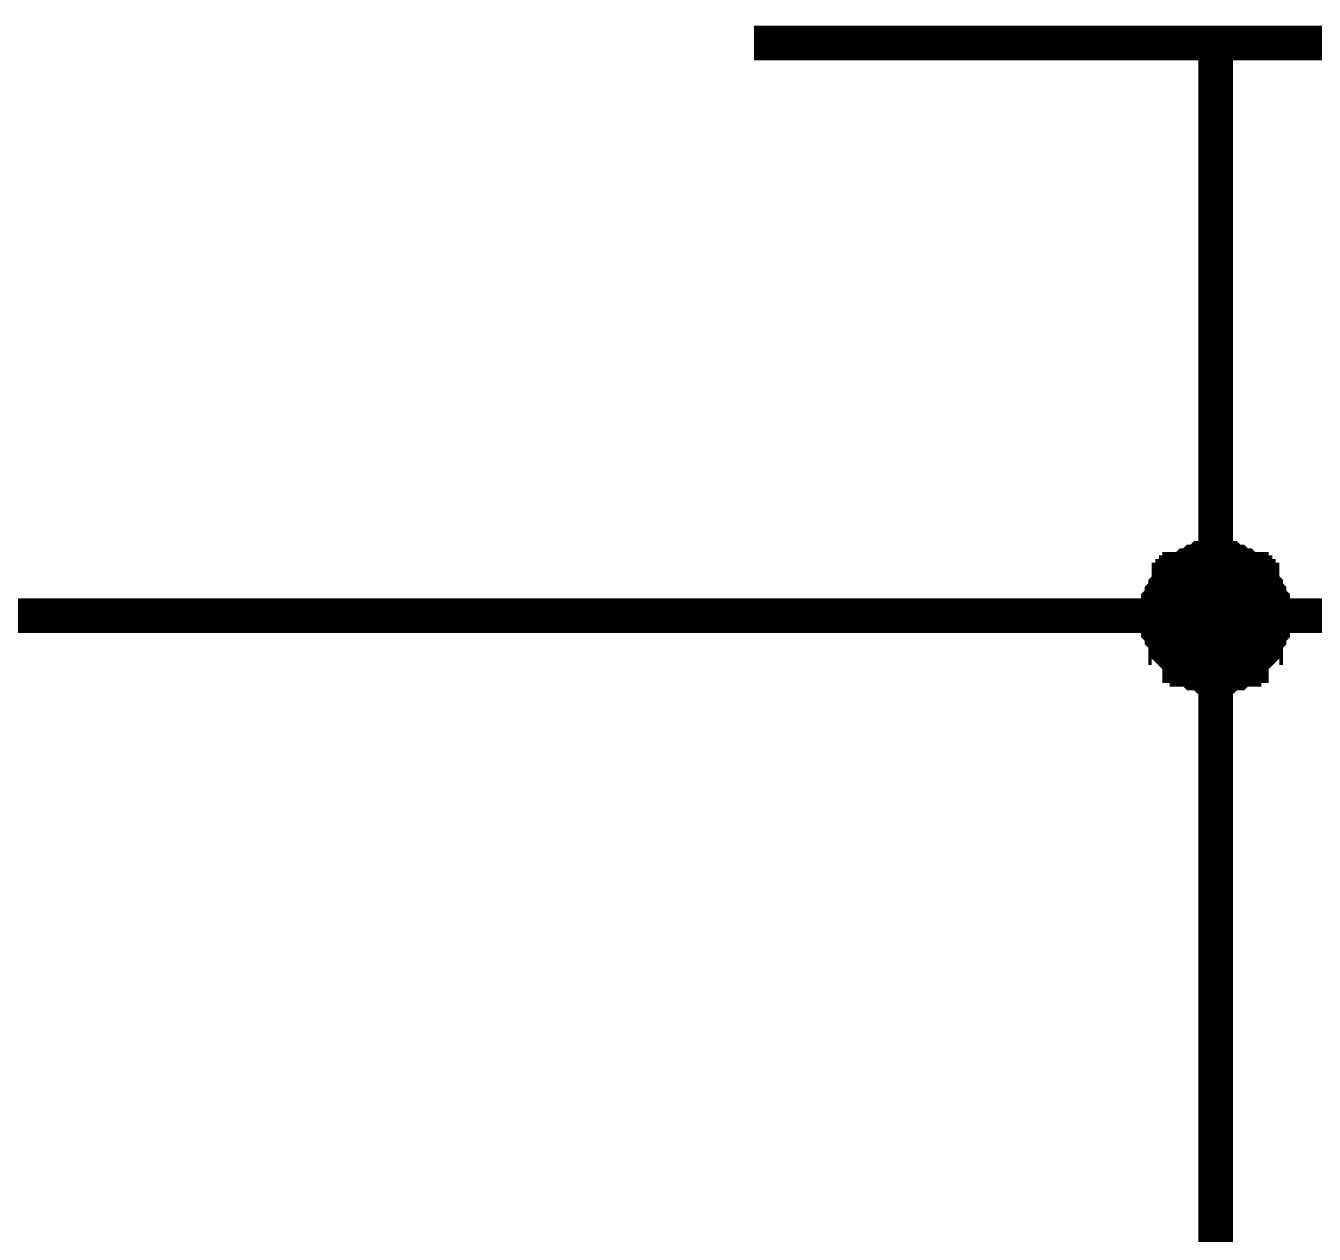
# Paper-space layout 'Layout1' of a CAD drawing. Extents: x -1 to 840, y -1 to 593.
# Drawn here: x 532.92 to 544.1, y 405.63 to 416.12 of the extents above; entities that cross this region are included whole.
import ezdxf

# ---------------------------------------------------------------- set-up
doc = ezdxf.new("R2010")
doc.units = 0
doc.header["$MEASUREMENT"] = 0
doc.layers.add('Sheet', color=255, linetype='CONTINUOUS')

psp = doc.layouts.get("Layout1")

# ---------------------------------------------------------------- linework, layer by layer
at = {"layer": 'Sheet', "color": 7}
for points, const_width in [([(539.237, 415.974), (547.25, 415.974)], 0.3), ([(543.244, 415.974), (543.244, 413.489)], 0.3), ([(510.759, 413.489), (515.759, 413.489), (515.759, 411.003), (543.244, 411.003), (555.728, 411.003), (555.728, 385.994), (583.213, 385.994)], 0.3), ([(543.244, 413.489), (543.244, 411.003)], 0.3), ([(542.747, 411.003), (542.747, 411.034), (542.747, 411.065), (542.747, 411.065), (542.747, 411.096), (542.747, 411.128), (542.778, 411.159), (542.778, 411.19), (542.778, 411.19), (542.809, 411.221), (542.809, 411.252), (542.809, 411.252), (542.84, 411.283), (542.84, 411.314), (542.871, 411.314), (542.871, 411.345), (542.902, 411.345), (542.902, 411.376), (542.933, 411.376), (542.933, 411.407), (542.964, 411.407), (542.995, 411.438), (542.995, 411.438), (543.026, 411.438), (543.057, 411.469), (543.057, 411.469), (543.088, 411.469), (543.119, 411.5), (543.15, 411.5), (543.181, 411.5), (543.181, 411.5), (543.212, 411.5), (543.244, 411.5)], 0.3), ([(542.747, 411.003), (542.747, 411.034), (542.747, 411.065), (542.747, 411.065), (542.747, 411.096), (542.747, 411.128), (542.778, 411.159), (542.778, 411.19), (542.778, 411.19), (542.809, 411.221), (542.809, 411.252), (542.809, 411.252), (542.84, 411.283), (542.84, 411.314), (542.871, 411.314), (542.871, 411.345), (542.902, 411.345), (542.902, 411.376), (542.933, 411.376), (542.933, 411.407), (542.964, 411.407), (542.995, 411.438), (542.995, 411.438), (543.026, 411.438), (543.057, 411.469), (543.057, 411.469), (543.088, 411.469), (543.119, 411.5), (543.15, 411.5), (543.181, 411.5), (543.181, 411.5), (543.212, 411.5), (543.244, 411.5)], 0.3), ([(542.747, 411.003), (542.747, 411.034), (542.747, 411.065), (542.747, 411.065), (542.747, 411.096), (542.747, 411.128), (542.778, 411.159), (542.778, 411.19), (542.778, 411.19), (542.809, 411.221), (542.809, 411.252), (542.809, 411.252), (542.84, 411.283), (542.84, 411.314), (542.871, 411.314), (542.871, 411.345), (542.902, 411.345), (542.902, 411.376), (542.933, 411.376), (542.933, 411.407), (542.964, 411.407), (542.995, 411.438), (542.995, 411.438), (543.026, 411.438), (543.057, 411.469), (543.057, 411.469), (543.088, 411.469), (543.119, 411.5), (543.15, 411.5), (543.181, 411.5), (543.181, 411.5), (543.212, 411.5), (543.244, 411.5)], 0.3), ([(542.747, 411.003), (542.747, 411.034), (542.747, 411.065), (542.747, 411.065), (542.747, 411.096), (542.747, 411.128), (542.778, 411.159), (542.778, 411.19), (542.778, 411.19), (542.809, 411.221), (542.809, 411.252), (542.809, 411.252), (542.84, 411.283), (542.84, 411.314), (542.871, 411.314), (542.871, 411.345), (542.902, 411.345), (542.902, 411.376), (542.933, 411.376), (542.933, 411.407), (542.964, 411.407), (542.995, 411.438), (542.995, 411.438), (543.026, 411.438), (543.057, 411.469), (543.057, 411.469), (543.088, 411.469), (543.119, 411.5), (543.15, 411.5), (543.181, 411.5), (543.181, 411.5), (543.212, 411.5), (543.244, 411.5)], 0.3), ([(542.747, 411.003), (542.747, 411.034), (542.747, 411.065), (542.747, 411.065), (542.747, 411.096), (542.747, 411.128), (542.778, 411.159), (542.778, 411.19), (542.778, 411.19), (542.809, 411.221), (542.809, 411.252), (542.809, 411.252), (542.84, 411.283), (542.84, 411.314), (542.871, 411.314), (542.871, 411.345), (542.902, 411.345), (542.902, 411.376), (542.933, 411.376), (542.933, 411.407), (542.964, 411.407), (542.995, 411.438), (542.995, 411.438), (543.026, 411.438), (543.057, 411.469), (543.057, 411.469), (543.088, 411.469), (543.119, 411.5), (543.15, 411.5), (543.181, 411.5), (543.181, 411.5), (543.212, 411.5), (543.244, 411.5)], 0.3), ([(542.747, 411.003), (542.747, 411.034), (542.747, 411.065), (542.747, 411.065), (542.747, 411.096), (542.747, 411.128), (542.778, 411.159), (542.778, 411.19), (542.778, 411.19), (542.809, 411.221), (542.809, 411.252), (542.809, 411.252), (542.84, 411.283), (542.84, 411.314), (542.871, 411.314), (542.871, 411.345), (542.902, 411.345), (542.902, 411.376), (542.933, 411.376), (542.933, 411.407), (542.964, 411.407), (542.995, 411.438), (542.995, 411.438), (543.026, 411.438), (543.057, 411.469), (543.057, 411.469), (543.088, 411.469), (543.119, 411.5), (543.15, 411.5), (543.181, 411.5), (543.181, 411.5), (543.212, 411.5), (543.244, 411.5)], 0.3), ([(543.244, 411.5), (543.244, 411.5)], 0.3), ([(543.244, 411.5), (543.275, 411.5), (543.306, 411.5), (543.306, 411.5), (543.337, 411.5), (543.368, 411.5), (543.399, 411.469), (543.43, 411.469), (543.43, 411.469), (543.461, 411.438), (543.492, 411.438), (543.492, 411.438), (543.523, 411.407), (543.554, 411.407), (543.554, 411.376), (543.585, 411.376), (543.585, 411.345), (543.616, 411.345), (543.616, 411.314), (543.647, 411.314), (543.647, 411.283), (543.678, 411.252), (543.678, 411.252), (543.678, 411.221), (543.709, 411.19), (543.709, 411.19), (543.709, 411.159), (543.74, 411.128), (543.74, 411.096), (543.74, 411.065), (543.74, 411.065), (543.74, 411.034), (543.74, 411.003)], 0.3), ([(543.244, 411.5), (543.244, 411.5)], 0.3), ([(543.244, 411.5), (543.275, 411.5), (543.306, 411.5), (543.306, 411.5), (543.337, 411.5), (543.368, 411.5), (543.399, 411.469), (543.43, 411.469), (543.43, 411.469), (543.461, 411.438), (543.492, 411.438), (543.492, 411.438), (543.523, 411.407), (543.554, 411.407), (543.554, 411.376), (543.585, 411.376), (543.585, 411.345), (543.616, 411.345), (543.616, 411.314), (543.647, 411.314), (543.647, 411.283), (543.678, 411.252), (543.678, 411.252), (543.678, 411.221), (543.709, 411.19), (543.709, 411.19), (543.709, 411.159), (543.74, 411.128), (543.74, 411.096), (543.74, 411.065), (543.74, 411.065), (543.74, 411.034), (543.74, 411.003)], 0.3), ([(543.244, 411.5), (543.244, 411.5)], 0.3), ([(543.244, 411.5), (543.275, 411.5), (543.306, 411.5), (543.306, 411.5), (543.337, 411.5), (543.368, 411.5), (543.399, 411.469), (543.43, 411.469), (543.43, 411.469), (543.461, 411.438), (543.492, 411.438), (543.492, 411.438), (543.523, 411.407), (543.554, 411.407), (543.554, 411.376), (543.585, 411.376), (543.585, 411.345), (543.616, 411.345), (543.616, 411.314), (543.647, 411.314), (543.647, 411.283), (543.678, 411.252), (543.678, 411.252), (543.678, 411.221), (543.709, 411.19), (543.709, 411.19), (543.709, 411.159), (543.74, 411.128), (543.74, 411.096), (543.74, 411.065), (543.74, 411.065), (543.74, 411.034), (543.74, 411.003)], 0.3), ([(543.244, 411.5), (543.244, 411.5)], 0.3), ([(543.244, 411.5), (543.275, 411.5), (543.306, 411.5), (543.306, 411.5), (543.337, 411.5), (543.368, 411.5), (543.399, 411.469), (543.43, 411.469), (543.43, 411.469), (543.461, 411.438), (543.492, 411.438), (543.492, 411.438), (543.523, 411.407), (543.554, 411.407), (543.554, 411.376), (543.585, 411.376), (543.585, 411.345), (543.616, 411.345), (543.616, 411.314), (543.647, 411.314), (543.647, 411.283), (543.678, 411.252), (543.678, 411.252), (543.678, 411.221), (543.709, 411.19), (543.709, 411.19), (543.709, 411.159), (543.74, 411.128), (543.74, 411.096), (543.74, 411.065), (543.74, 411.065), (543.74, 411.034), (543.74, 411.003)], 0.3), ([(543.244, 411.5), (543.244, 411.5)], 0.3), ([(543.244, 411.5), (543.275, 411.5), (543.306, 411.5), (543.306, 411.5), (543.337, 411.5), (543.368, 411.5), (543.399, 411.469), (543.43, 411.469), (543.43, 411.469), (543.461, 411.438), (543.492, 411.438), (543.492, 411.438), (543.523, 411.407), (543.554, 411.407), (543.554, 411.376), (543.585, 411.376), (543.585, 411.345), (543.616, 411.345), (543.616, 411.314), (543.647, 411.314), (543.647, 411.283), (543.678, 411.252), (543.678, 411.252), (543.678, 411.221), (543.709, 411.19), (543.709, 411.19), (543.709, 411.159), (543.74, 411.128), (543.74, 411.096), (543.74, 411.065), (543.74, 411.065), (543.74, 411.034), (543.74, 411.003)], 0.3), ([(543.244, 411.5), (543.244, 411.5)], 0.3), ([(543.244, 411.5), (543.275, 411.5), (543.306, 411.5), (543.306, 411.5), (543.337, 411.5), (543.368, 411.5), (543.399, 411.469), (543.43, 411.469), (543.43, 411.469), (543.461, 411.438), (543.492, 411.438), (543.492, 411.438), (543.523, 411.407), (543.554, 411.407), (543.554, 411.376), (543.585, 411.376), (543.585, 411.345), (543.616, 411.345), (543.616, 411.314), (543.647, 411.314), (543.647, 411.283), (543.678, 411.252), (543.678, 411.252), (543.678, 411.221), (543.709, 411.19), (543.709, 411.19), (543.709, 411.159), (543.74, 411.128), (543.74, 411.096), (543.74, 411.065), (543.74, 411.065), (543.74, 411.034), (543.74, 411.003)], 0.3), ([(542.747, 411.003), (542.747, 411.034), (542.747, 411.065), (542.747, 411.065), (542.747, 411.096), (542.747, 411.128), (542.778, 411.159), (542.778, 411.19), (542.778, 411.19), (542.809, 411.221), (542.809, 411.252), (542.809, 411.252), (542.84, 411.283), (542.84, 411.314), (542.871, 411.314), (542.871, 411.345), (542.902, 411.345), (542.902, 411.376), (542.933, 411.376), (542.933, 411.407), (542.964, 411.407), (542.995, 411.438), (542.995, 411.438), (543.026, 411.438), (543.057, 411.469), (543.057, 411.469), (543.088, 411.469), (543.119, 411.5), (543.15, 411.5), (543.181, 411.5), (543.181, 411.5), (543.212, 411.5), (543.244, 411.5)], 0.0991), ([(542.747, 411.003), (542.747, 411.034), (542.747, 411.065), (542.747, 411.065), (542.747, 411.096), (542.747, 411.128), (542.778, 411.159), (542.778, 411.19), (542.778, 411.19), (542.809, 411.221), (542.809, 411.252), (542.809, 411.252), (542.84, 411.283), (542.84, 411.314), (542.871, 411.314), (542.871, 411.345), (542.902, 411.345), (542.902, 411.376), (542.933, 411.376), (542.933, 411.407), (542.964, 411.407), (542.995, 411.438), (542.995, 411.438), (543.026, 411.438), (543.057, 411.469), (543.057, 411.469), (543.088, 411.469), (543.119, 411.5), (543.15, 411.5), (543.181, 411.5), (543.181, 411.5), (543.212, 411.5), (543.244, 411.5)], 0.0991), ([(542.747, 411.003), (542.747, 411.034), (542.747, 411.065), (542.747, 411.065), (542.747, 411.096), (542.747, 411.128), (542.778, 411.159), (542.778, 411.19), (542.778, 411.19), (542.809, 411.221), (542.809, 411.252), (542.809, 411.252), (542.84, 411.283), (542.84, 411.314), (542.871, 411.314), (542.871, 411.345), (542.902, 411.345), (542.902, 411.376), (542.933, 411.376), (542.933, 411.407), (542.964, 411.407), (542.995, 411.438), (542.995, 411.438), (543.026, 411.438), (543.057, 411.469), (543.057, 411.469), (543.088, 411.469), (543.119, 411.5), (543.15, 411.5), (543.181, 411.5), (543.181, 411.5), (543.212, 411.5), (543.244, 411.5)], 0.0991), ([(542.747, 411.003), (542.747, 411.034), (542.747, 411.065), (542.747, 411.065), (542.747, 411.096), (542.747, 411.128), (542.778, 411.159), (542.778, 411.19), (542.778, 411.19), (542.809, 411.221), (542.809, 411.252), (542.809, 411.252), (542.84, 411.283), (542.84, 411.314), (542.871, 411.314), (542.871, 411.345), (542.902, 411.345), (542.902, 411.376), (542.933, 411.376), (542.933, 411.407), (542.964, 411.407), (542.995, 411.438), (542.995, 411.438), (543.026, 411.438), (543.057, 411.469), (543.057, 411.469), (543.088, 411.469), (543.119, 411.5), (543.15, 411.5), (543.181, 411.5), (543.181, 411.5), (543.212, 411.5), (543.244, 411.5)], 0.0991), ([(542.747, 411.003), (542.747, 411.034), (542.747, 411.065), (542.747, 411.065), (542.747, 411.096), (542.747, 411.128), (542.778, 411.159), (542.778, 411.19), (542.778, 411.19), (542.809, 411.221), (542.809, 411.252), (542.809, 411.252), (542.84, 411.283), (542.84, 411.314), (542.871, 411.314), (542.871, 411.345), (542.902, 411.345), (542.902, 411.376), (542.933, 411.376), (542.933, 411.407), (542.964, 411.407), (542.995, 411.438), (542.995, 411.438), (543.026, 411.438), (543.057, 411.469), (543.057, 411.469), (543.088, 411.469), (543.119, 411.5), (543.15, 411.5), (543.181, 411.5), (543.181, 411.5), (543.212, 411.5), (543.244, 411.5)], 0.0991), ([(542.747, 411.003), (542.747, 411.034), (542.747, 411.065), (542.747, 411.065), (542.747, 411.096), (542.747, 411.128), (542.778, 411.159), (542.778, 411.19), (542.778, 411.19), (542.809, 411.221), (542.809, 411.252), (542.809, 411.252), (542.84, 411.283), (542.84, 411.314), (542.871, 411.314), (542.871, 411.345), (542.902, 411.345), (542.902, 411.376), (542.933, 411.376), (542.933, 411.407), (542.964, 411.407), (542.995, 411.438), (542.995, 411.438), (543.026, 411.438), (543.057, 411.469), (543.057, 411.469), (543.088, 411.469), (543.119, 411.5), (543.15, 411.5), (543.181, 411.5), (543.181, 411.5), (543.212, 411.5), (543.244, 411.5)], 0.0991), ([(543.244, 411.5), (543.244, 411.5)], 0.0991), ([(543.244, 411.5), (543.275, 411.5), (543.306, 411.5), (543.306, 411.5), (543.337, 411.5), (543.368, 411.5), (543.399, 411.469), (543.43, 411.469), (543.43, 411.469), (543.461, 411.438), (543.492, 411.438), (543.492, 411.438), (543.523, 411.407), (543.554, 411.407), (543.554, 411.376), (543.585, 411.376), (543.585, 411.345), (543.616, 411.345), (543.616, 411.314), (543.647, 411.314), (543.647, 411.283), (543.678, 411.252), (543.678, 411.252), (543.678, 411.221), (543.709, 411.19), (543.709, 411.19), (543.709, 411.159), (543.74, 411.128), (543.74, 411.096), (543.74, 411.065), (543.74, 411.065), (543.74, 411.034), (543.74, 411.003)], 0.0991), ([(543.244, 411.5), (543.244, 411.5)], 0.0991), ([(543.244, 411.5), (543.275, 411.5), (543.306, 411.5), (543.306, 411.5), (543.337, 411.5), (543.368, 411.5), (543.399, 411.469), (543.43, 411.469), (543.43, 411.469), (543.461, 411.438), (543.492, 411.438), (543.492, 411.438), (543.523, 411.407), (543.554, 411.407), (543.554, 411.376), (543.585, 411.376), (543.585, 411.345), (543.616, 411.345), (543.616, 411.314), (543.647, 411.314), (543.647, 411.283), (543.678, 411.252), (543.678, 411.252), (543.678, 411.221), (543.709, 411.19), (543.709, 411.19), (543.709, 411.159), (543.74, 411.128), (543.74, 411.096), (543.74, 411.065), (543.74, 411.065), (543.74, 411.034), (543.74, 411.003)], 0.0991), ([(543.244, 411.5), (543.244, 411.5)], 0.0991), ([(543.244, 411.5), (543.275, 411.5), (543.306, 411.5), (543.306, 411.5), (543.337, 411.5), (543.368, 411.5), (543.399, 411.469), (543.43, 411.469), (543.43, 411.469), (543.461, 411.438), (543.492, 411.438), (543.492, 411.438), (543.523, 411.407), (543.554, 411.407), (543.554, 411.376), (543.585, 411.376), (543.585, 411.345), (543.616, 411.345), (543.616, 411.314), (543.647, 411.314), (543.647, 411.283), (543.678, 411.252), (543.678, 411.252), (543.678, 411.221), (543.709, 411.19), (543.709, 411.19), (543.709, 411.159), (543.74, 411.128), (543.74, 411.096), (543.74, 411.065), (543.74, 411.065), (543.74, 411.034), (543.74, 411.003)], 0.0991), ([(543.244, 411.5), (543.244, 411.5)], 0.0991), ([(543.244, 411.5), (543.275, 411.5), (543.306, 411.5), (543.306, 411.5), (543.337, 411.5), (543.368, 411.5), (543.399, 411.469), (543.43, 411.469), (543.43, 411.469), (543.461, 411.438), (543.492, 411.438), (543.492, 411.438), (543.523, 411.407), (543.554, 411.407), (543.554, 411.376), (543.585, 411.376), (543.585, 411.345), (543.616, 411.345), (543.616, 411.314), (543.647, 411.314), (543.647, 411.283), (543.678, 411.252), (543.678, 411.252), (543.678, 411.221), (543.709, 411.19), (543.709, 411.19), (543.709, 411.159), (543.74, 411.128), (543.74, 411.096), (543.74, 411.065), (543.74, 411.065), (543.74, 411.034), (543.74, 411.003)], 0.0991), ([(543.244, 411.5), (543.244, 411.5)], 0.0991), ([(543.244, 411.5), (543.275, 411.5), (543.306, 411.5), (543.306, 411.5), (543.337, 411.5), (543.368, 411.5), (543.399, 411.469), (543.43, 411.469), (543.43, 411.469), (543.461, 411.438), (543.492, 411.438), (543.492, 411.438), (543.523, 411.407), (543.554, 411.407), (543.554, 411.376), (543.585, 411.376), (543.585, 411.345), (543.616, 411.345), (543.616, 411.314), (543.647, 411.314), (543.647, 411.283), (543.678, 411.252), (543.678, 411.252), (543.678, 411.221), (543.709, 411.19), (543.709, 411.19), (543.709, 411.159), (543.74, 411.128), (543.74, 411.096), (543.74, 411.065), (543.74, 411.065), (543.74, 411.034), (543.74, 411.003)], 0.0991), ([(543.244, 411.5), (543.244, 411.5)], 0.0991), ([(543.244, 411.5), (543.275, 411.5), (543.306, 411.5), (543.306, 411.5), (543.337, 411.5), (543.368, 411.5), (543.399, 411.469), (543.43, 411.469), (543.43, 411.469), (543.461, 411.438), (543.492, 411.438), (543.492, 411.438), (543.523, 411.407), (543.554, 411.407), (543.554, 411.376), (543.585, 411.376), (543.585, 411.345), (543.616, 411.345), (543.616, 411.314), (543.647, 411.314), (543.647, 411.283), (543.678, 411.252), (543.678, 411.252), (543.678, 411.221), (543.709, 411.19), (543.709, 411.19), (543.709, 411.159), (543.74, 411.128), (543.74, 411.096), (543.74, 411.065), (543.74, 411.065), (543.74, 411.034), (543.74, 411.003)], 0.0991), ([(543.244, 410.475), (543.212, 410.475), (543.181, 410.475), (543.181, 410.475), (543.15, 410.475), (543.119, 410.506), (543.088, 410.506), (543.057, 410.506), (543.057, 410.506), (543.026, 410.537), (542.995, 410.537), (542.995, 410.568), (542.964, 410.568), (542.933, 410.568), (542.933, 410.599), (542.902, 410.63), (542.902, 410.63), (542.871, 410.662), (542.871, 410.662), (542.84, 410.693), (542.84, 410.724), (542.809, 410.724), (542.809, 410.755), (542.809, 410.786), (542.778, 410.817), (542.778, 410.817), (542.778, 410.848), (542.747, 410.879), (542.747, 410.91), (542.747, 410.941), (542.747, 410.941), (542.747, 410.972), (542.747, 411.003)], 0.3), ([(542.747, 411.003), (542.747, 411.003)], 0.3), ([(543.244, 410.475), (543.212, 410.475), (543.181, 410.475), (543.181, 410.475), (543.15, 410.475), (543.119, 410.506), (543.088, 410.506), (543.057, 410.506), (543.057, 410.506), (543.026, 410.537), (542.995, 410.537), (542.995, 410.568), (542.964, 410.568), (542.933, 410.568), (542.933, 410.599), (542.902, 410.63), (542.902, 410.63), (542.871, 410.662), (542.871, 410.662), (542.84, 410.693), (542.84, 410.724), (542.809, 410.724), (542.809, 410.755), (542.809, 410.786), (542.778, 410.817), (542.778, 410.817), (542.778, 410.848), (542.747, 410.879), (542.747, 410.91), (542.747, 410.941), (542.747, 410.941), (542.747, 410.972), (542.747, 411.003)], 0.3), ([(542.747, 411.003), (542.747, 411.003)], 0.3), ([(543.244, 410.475), (543.212, 410.475), (543.181, 410.475), (543.181, 410.475), (543.15, 410.475), (543.119, 410.506), (543.088, 410.506), (543.057, 410.506), (543.057, 410.506), (543.026, 410.537), (542.995, 410.537), (542.995, 410.568), (542.964, 410.568), (542.933, 410.568), (542.933, 410.599), (542.902, 410.63), (542.902, 410.63), (542.871, 410.662), (542.871, 410.662), (542.84, 410.693), (542.84, 410.724), (542.809, 410.724), (542.809, 410.755), (542.809, 410.786), (542.778, 410.817), (542.778, 410.817), (542.778, 410.848), (542.747, 410.879), (542.747, 410.91), (542.747, 410.941), (542.747, 410.941), (542.747, 410.972), (542.747, 411.003)], 0.3), ([(542.747, 411.003), (542.747, 411.003)], 0.3), ([(543.244, 410.475), (543.212, 410.475), (543.181, 410.475), (543.181, 410.475), (543.15, 410.475), (543.119, 410.506), (543.088, 410.506), (543.057, 410.506), (543.057, 410.506), (543.026, 410.537), (542.995, 410.537), (542.995, 410.568), (542.964, 410.568), (542.933, 410.568), (542.933, 410.599), (542.902, 410.63), (542.902, 410.63), (542.871, 410.662), (542.871, 410.662), (542.84, 410.693), (542.84, 410.724), (542.809, 410.724), (542.809, 410.755), (542.809, 410.786), (542.778, 410.817), (542.778, 410.817), (542.778, 410.848), (542.747, 410.879), (542.747, 410.91), (542.747, 410.941), (542.747, 410.941), (542.747, 410.972), (542.747, 411.003)], 0.3), ([(542.747, 411.003), (542.747, 411.003)], 0.3), ([(543.244, 410.475), (543.212, 410.475), (543.181, 410.475), (543.181, 410.475), (543.15, 410.475), (543.119, 410.506), (543.088, 410.506), (543.057, 410.506), (543.057, 410.506), (543.026, 410.537), (542.995, 410.537), (542.995, 410.568), (542.964, 410.568), (542.933, 410.568), (542.933, 410.599), (542.902, 410.63), (542.902, 410.63), (542.871, 410.662), (542.871, 410.662), (542.84, 410.693), (542.84, 410.724), (542.809, 410.724), (542.809, 410.755), (542.809, 410.786), (542.778, 410.817), (542.778, 410.817), (542.778, 410.848), (542.747, 410.879), (542.747, 410.91), (542.747, 410.941), (542.747, 410.941), (542.747, 410.972), (542.747, 411.003)], 0.3), ([(542.747, 411.003), (542.747, 411.003)], 0.3), ([(543.244, 410.475), (543.212, 410.475), (543.181, 410.475), (543.181, 410.475), (543.15, 410.475), (543.119, 410.506), (543.088, 410.506), (543.057, 410.506), (543.057, 410.506), (543.026, 410.537), (542.995, 410.537), (542.995, 410.568), (542.964, 410.568), (542.933, 410.568), (542.933, 410.599), (542.902, 410.63), (542.902, 410.63), (542.871, 410.662), (542.871, 410.662), (542.84, 410.693), (542.84, 410.724), (542.809, 410.724), (542.809, 410.755), (542.809, 410.786), (542.778, 410.817), (542.778, 410.817), (542.778, 410.848), (542.747, 410.879), (542.747, 410.91), (542.747, 410.941), (542.747, 410.941), (542.747, 410.972), (542.747, 411.003)], 0.3), ([(542.747, 411.003), (542.747, 411.003)], 0.3), ([(543.244, 407.493), (543.244, 411.003)], 0.3), ([(543.74, 411.003), (543.74, 410.972), (543.74, 410.941), (543.74, 410.941), (543.74, 410.91), (543.74, 410.879), (543.709, 410.848), (543.709, 410.817), (543.709, 410.817), (543.678, 410.786), (543.678, 410.755), (543.678, 410.724), (543.647, 410.724), (543.647, 410.693), (543.616, 410.662), (543.616, 410.662), (543.585, 410.63), (543.585, 410.63), (543.554, 410.599), (543.554, 410.568), (543.523, 410.568), (543.492, 410.568), (543.492, 410.537), (543.461, 410.537), (543.43, 410.506), (543.43, 410.506), (543.399, 410.506), (543.368, 410.506), (543.337, 410.475), (543.306, 410.475), (543.306, 410.475), (543.275, 410.475), (543.244, 410.475)], 0.3), ([(543.74, 411.003), (543.74, 410.972), (543.74, 410.941), (543.74, 410.941), (543.74, 410.91), (543.74, 410.879), (543.709, 410.848), (543.709, 410.817), (543.709, 410.817), (543.678, 410.786), (543.678, 410.755), (543.678, 410.724), (543.647, 410.724), (543.647, 410.693), (543.616, 410.662), (543.616, 410.662), (543.585, 410.63), (543.585, 410.63), (543.554, 410.599), (543.554, 410.568), (543.523, 410.568), (543.492, 410.568), (543.492, 410.537), (543.461, 410.537), (543.43, 410.506), (543.43, 410.506), (543.399, 410.506), (543.368, 410.506), (543.337, 410.475), (543.306, 410.475), (543.306, 410.475), (543.275, 410.475), (543.244, 410.475)], 0.3), ([(543.74, 411.003), (543.74, 410.972), (543.74, 410.941), (543.74, 410.941), (543.74, 410.91), (543.74, 410.879), (543.709, 410.848), (543.709, 410.817), (543.709, 410.817), (543.678, 410.786), (543.678, 410.755), (543.678, 410.724), (543.647, 410.724), (543.647, 410.693), (543.616, 410.662), (543.616, 410.662), (543.585, 410.63), (543.585, 410.63), (543.554, 410.599), (543.554, 410.568), (543.523, 410.568), (543.492, 410.568), (543.492, 410.537), (543.461, 410.537), (543.43, 410.506), (543.43, 410.506), (543.399, 410.506), (543.368, 410.506), (543.337, 410.475), (543.306, 410.475), (543.306, 410.475), (543.275, 410.475), (543.244, 410.475)], 0.3), ([(543.74, 411.003), (543.74, 410.972), (543.74, 410.941), (543.74, 410.941), (543.74, 410.91), (543.74, 410.879), (543.709, 410.848), (543.709, 410.817), (543.709, 410.817), (543.678, 410.786), (543.678, 410.755), (543.678, 410.724), (543.647, 410.724), (543.647, 410.693), (543.616, 410.662), (543.616, 410.662), (543.585, 410.63), (543.585, 410.63), (543.554, 410.599), (543.554, 410.568), (543.523, 410.568), (543.492, 410.568), (543.492, 410.537), (543.461, 410.537), (543.43, 410.506), (543.43, 410.506), (543.399, 410.506), (543.368, 410.506), (543.337, 410.475), (543.306, 410.475), (543.306, 410.475), (543.275, 410.475), (543.244, 410.475)], 0.3), ([(543.74, 411.003), (543.74, 410.972), (543.74, 410.941), (543.74, 410.941), (543.74, 410.91), (543.74, 410.879), (543.709, 410.848), (543.709, 410.817), (543.709, 410.817), (543.678, 410.786), (543.678, 410.755), (543.678, 410.724), (543.647, 410.724), (543.647, 410.693), (543.616, 410.662), (543.616, 410.662), (543.585, 410.63), (543.585, 410.63), (543.554, 410.599), (543.554, 410.568), (543.523, 410.568), (543.492, 410.568), (543.492, 410.537), (543.461, 410.537), (543.43, 410.506), (543.43, 410.506), (543.399, 410.506), (543.368, 410.506), (543.337, 410.475), (543.306, 410.475), (543.306, 410.475), (543.275, 410.475), (543.244, 410.475)], 0.3), ([(543.74, 411.003), (543.74, 410.972), (543.74, 410.941), (543.74, 410.941), (543.74, 410.91), (543.74, 410.879), (543.709, 410.848), (543.709, 410.817), (543.709, 410.817), (543.678, 410.786), (543.678, 410.755), (543.678, 410.724), (543.647, 410.724), (543.647, 410.693), (543.616, 410.662), (543.616, 410.662), (543.585, 410.63), (543.585, 410.63), (543.554, 410.599), (543.554, 410.568), (543.523, 410.568), (543.492, 410.568), (543.492, 410.537), (543.461, 410.537), (543.43, 410.506), (543.43, 410.506), (543.399, 410.506), (543.368, 410.506), (543.337, 410.475), (543.306, 410.475), (543.306, 410.475), (543.275, 410.475), (543.244, 410.475)], 0.3), ([(543.74, 411.003), (543.74, 411.003), (543.74, 411.003), (543.74, 411.003), (543.74, 411.003), (543.74, 411.003), (543.74, 411.003), (543.74, 411.003), (543.74, 411.003), (543.74, 411.003), (543.74, 411.003), (543.74, 411.003), (543.74, 411.003), (543.74, 411.003), (543.74, 411.003), (543.74, 411.003), (543.74, 411.003), (543.74, 411.003), (543.74, 411.003), (543.74, 411.003), (543.74, 411.003), (543.74, 411.003), (543.74, 411.003), (543.74, 411.003), (543.74, 411.003), (543.74, 411.003), (543.74, 411.003), (543.74, 411.003), (543.74, 411.003), (543.74, 411.003), (543.74, 411.003), (543.74, 411.003), (543.74, 411.003)], 0.3), ([(543.74, 411.003), (543.74, 411.003)], 0.3), ([(543.74, 411.003), (543.74, 411.003), (543.74, 411.003), (543.74, 411.003), (543.74, 411.003), (543.74, 411.003), (543.74, 411.003), (543.74, 411.003), (543.74, 411.003), (543.74, 411.003), (543.74, 411.003), (543.74, 411.003), (543.74, 411.003), (543.74, 411.003), (543.74, 411.003), (543.74, 411.003), (543.74, 411.003), (543.74, 411.003), (543.74, 411.003), (543.74, 411.003), (543.74, 411.003), (543.74, 411.003), (543.74, 411.003), (543.74, 411.003), (543.74, 411.003), (543.74, 411.003), (543.74, 411.003), (543.74, 411.003), (543.74, 411.003), (543.74, 411.003), (543.74, 411.003), (543.74, 411.003), (543.74, 411.003)], 0.3), ([(543.74, 411.003), (543.74, 411.003)], 0.3), ([(543.74, 411.003), (543.74, 411.003), (543.74, 411.003), (543.74, 411.003), (543.74, 411.003), (543.74, 411.003), (543.74, 411.003), (543.74, 411.003), (543.74, 411.003), (543.74, 411.003), (543.74, 411.003), (543.74, 411.003), (543.74, 411.003), (543.74, 411.003), (543.74, 411.003), (543.74, 411.003), (543.74, 411.003), (543.74, 411.003), (543.74, 411.003), (543.74, 411.003), (543.74, 411.003), (543.74, 411.003), (543.74, 411.003), (543.74, 411.003), (543.74, 411.003), (543.74, 411.003), (543.74, 411.003), (543.74, 411.003), (543.74, 411.003), (543.74, 411.003), (543.74, 411.003), (543.74, 411.003), (543.74, 411.003)], 0.3), ([(543.74, 411.003), (543.74, 411.003)], 0.3), ([(543.74, 411.003), (543.74, 411.003), (543.74, 411.003), (543.74, 411.003), (543.74, 411.003), (543.74, 411.003), (543.74, 411.003), (543.74, 411.003), (543.74, 411.003), (543.74, 411.003), (543.74, 411.003), (543.74, 411.003), (543.74, 411.003), (543.74, 411.003), (543.74, 411.003), (543.74, 411.003), (543.74, 411.003), (543.74, 411.003), (543.74, 411.003), (543.74, 411.003), (543.74, 411.003), (543.74, 411.003), (543.74, 411.003), (543.74, 411.003), (543.74, 411.003), (543.74, 411.003), (543.74, 411.003), (543.74, 411.003), (543.74, 411.003), (543.74, 411.003), (543.74, 411.003), (543.74, 411.003), (543.74, 411.003)], 0.3), ([(543.74, 411.003), (543.74, 411.003)], 0.3), ([(543.74, 411.003), (543.74, 411.003), (543.74, 411.003), (543.74, 411.003), (543.74, 411.003), (543.74, 411.003), (543.74, 411.003), (543.74, 411.003), (543.74, 411.003), (543.74, 411.003), (543.74, 411.003), (543.74, 411.003), (543.74, 411.003), (543.74, 411.003), (543.74, 411.003), (543.74, 411.003), (543.74, 411.003), (543.74, 411.003), (543.74, 411.003), (543.74, 411.003), (543.74, 411.003), (543.74, 411.003), (543.74, 411.003), (543.74, 411.003), (543.74, 411.003), (543.74, 411.003), (543.74, 411.003), (543.74, 411.003), (543.74, 411.003), (543.74, 411.003), (543.74, 411.003), (543.74, 411.003), (543.74, 411.003)], 0.3), ([(543.74, 411.003), (543.74, 411.003)], 0.3), ([(543.74, 411.003), (543.74, 411.003), (543.74, 411.003), (543.74, 411.003), (543.74, 411.003), (543.74, 411.003), (543.74, 411.003), (543.74, 411.003), (543.74, 411.003), (543.74, 411.003), (543.74, 411.003), (543.74, 411.003), (543.74, 411.003), (543.74, 411.003), (543.74, 411.003), (543.74, 411.003), (543.74, 411.003), (543.74, 411.003), (543.74, 411.003), (543.74, 411.003), (543.74, 411.003), (543.74, 411.003), (543.74, 411.003), (543.74, 411.003), (543.74, 411.003), (543.74, 411.003), (543.74, 411.003), (543.74, 411.003), (543.74, 411.003), (543.74, 411.003), (543.74, 411.003), (543.74, 411.003), (543.74, 411.003)], 0.3), ([(543.74, 411.003), (543.74, 411.003)], 0.3), ([(543.244, 410.475), (543.212, 410.475), (543.181, 410.475), (543.181, 410.475), (543.15, 410.475), (543.119, 410.506), (543.088, 410.506), (543.057, 410.506), (543.057, 410.506), (543.026, 410.537), (542.995, 410.537), (542.995, 410.568), (542.964, 410.568), (542.933, 410.568), (542.933, 410.599), (542.902, 410.63), (542.902, 410.63), (542.871, 410.662), (542.871, 410.662), (542.84, 410.693), (542.84, 410.724), (542.809, 410.724), (542.809, 410.755), (542.809, 410.786), (542.778, 410.817), (542.778, 410.817), (542.778, 410.848), (542.747, 410.879), (542.747, 410.91), (542.747, 410.941), (542.747, 410.941), (542.747, 410.972), (542.747, 411.003)], 0.0991), ([(542.747, 411.003), (542.747, 411.003)], 0.0991), ([(543.244, 410.475), (543.212, 410.475), (543.181, 410.475), (543.181, 410.475), (543.15, 410.475), (543.119, 410.506), (543.088, 410.506), (543.057, 410.506), (543.057, 410.506), (543.026, 410.537), (542.995, 410.537), (542.995, 410.568), (542.964, 410.568), (542.933, 410.568), (542.933, 410.599), (542.902, 410.63), (542.902, 410.63), (542.871, 410.662), (542.871, 410.662), (542.84, 410.693), (542.84, 410.724), (542.809, 410.724), (542.809, 410.755), (542.809, 410.786), (542.778, 410.817), (542.778, 410.817), (542.778, 410.848), (542.747, 410.879), (542.747, 410.91), (542.747, 410.941), (542.747, 410.941), (542.747, 410.972), (542.747, 411.003)], 0.0991), ([(542.747, 411.003), (542.747, 411.003)], 0.0991), ([(543.244, 410.475), (543.212, 410.475), (543.181, 410.475), (543.181, 410.475), (543.15, 410.475), (543.119, 410.506), (543.088, 410.506), (543.057, 410.506), (543.057, 410.506), (543.026, 410.537), (542.995, 410.537), (542.995, 410.568), (542.964, 410.568), (542.933, 410.568), (542.933, 410.599), (542.902, 410.63), (542.902, 410.63), (542.871, 410.662), (542.871, 410.662), (542.84, 410.693), (542.84, 410.724), (542.809, 410.724), (542.809, 410.755), (542.809, 410.786), (542.778, 410.817), (542.778, 410.817), (542.778, 410.848), (542.747, 410.879), (542.747, 410.91), (542.747, 410.941), (542.747, 410.941), (542.747, 410.972), (542.747, 411.003)], 0.0991), ([(542.747, 411.003), (542.747, 411.003)], 0.0991), ([(543.244, 410.475), (543.212, 410.475), (543.181, 410.475), (543.181, 410.475), (543.15, 410.475), (543.119, 410.506), (543.088, 410.506), (543.057, 410.506), (543.057, 410.506), (543.026, 410.537), (542.995, 410.537), (542.995, 410.568), (542.964, 410.568), (542.933, 410.568), (542.933, 410.599), (542.902, 410.63), (542.902, 410.63), (542.871, 410.662), (542.871, 410.662), (542.84, 410.693), (542.84, 410.724), (542.809, 410.724), (542.809, 410.755), (542.809, 410.786), (542.778, 410.817), (542.778, 410.817), (542.778, 410.848), (542.747, 410.879), (542.747, 410.91), (542.747, 410.941), (542.747, 410.941), (542.747, 410.972), (542.747, 411.003)], 0.0991), ([(542.747, 411.003), (542.747, 411.003)], 0.0991), ([(543.244, 410.475), (543.212, 410.475), (543.181, 410.475), (543.181, 410.475), (543.15, 410.475), (543.119, 410.506), (543.088, 410.506), (543.057, 410.506), (543.057, 410.506), (543.026, 410.537), (542.995, 410.537), (542.995, 410.568), (542.964, 410.568), (542.933, 410.568), (542.933, 410.599), (542.902, 410.63), (542.902, 410.63), (542.871, 410.662), (542.871, 410.662), (542.84, 410.693), (542.84, 410.724), (542.809, 410.724), (542.809, 410.755), (542.809, 410.786), (542.778, 410.817), (542.778, 410.817), (542.778, 410.848), (542.747, 410.879), (542.747, 410.91), (542.747, 410.941), (542.747, 410.941), (542.747, 410.972), (542.747, 411.003)], 0.0991), ([(542.747, 411.003), (542.747, 411.003)], 0.0991), ([(543.244, 410.475), (543.212, 410.475), (543.181, 410.475), (543.181, 410.475), (543.15, 410.475), (543.119, 410.506), (543.088, 410.506), (543.057, 410.506), (543.057, 410.506), (543.026, 410.537), (542.995, 410.537), (542.995, 410.568), (542.964, 410.568), (542.933, 410.568), (542.933, 410.599), (542.902, 410.63), (542.902, 410.63), (542.871, 410.662), (542.871, 410.662), (542.84, 410.693), (542.84, 410.724), (542.809, 410.724), (542.809, 410.755), (542.809, 410.786), (542.778, 410.817), (542.778, 410.817), (542.778, 410.848), (542.747, 410.879), (542.747, 410.91), (542.747, 410.941), (542.747, 410.941), (542.747, 410.972), (542.747, 411.003)], 0.0991), ([(542.747, 411.003), (542.747, 411.003)], 0.0991), ([(543.74, 411.003), (543.74, 410.972), (543.74, 410.941), (543.74, 410.941), (543.74, 410.91), (543.74, 410.879), (543.709, 410.848), (543.709, 410.817), (543.709, 410.817), (543.678, 410.786), (543.678, 410.755), (543.678, 410.724), (543.647, 410.724), (543.647, 410.693), (543.616, 410.662), (543.616, 410.662), (543.585, 410.63), (543.585, 410.63), (543.554, 410.599), (543.554, 410.568), (543.523, 410.568), (543.492, 410.568), (543.492, 410.537), (543.461, 410.537), (543.43, 410.506), (543.43, 410.506), (543.399, 410.506), (543.368, 410.506), (543.337, 410.475), (543.306, 410.475), (543.306, 410.475), (543.275, 410.475), (543.244, 410.475)], 0.0991), ([(543.74, 411.003), (543.74, 410.972), (543.74, 410.941), (543.74, 410.941), (543.74, 410.91), (543.74, 410.879), (543.709, 410.848), (543.709, 410.817), (543.709, 410.817), (543.678, 410.786), (543.678, 410.755), (543.678, 410.724), (543.647, 410.724), (543.647, 410.693), (543.616, 410.662), (543.616, 410.662), (543.585, 410.63), (543.585, 410.63), (543.554, 410.599), (543.554, 410.568), (543.523, 410.568), (543.492, 410.568), (543.492, 410.537), (543.461, 410.537), (543.43, 410.506), (543.43, 410.506), (543.399, 410.506), (543.368, 410.506), (543.337, 410.475), (543.306, 410.475), (543.306, 410.475), (543.275, 410.475), (543.244, 410.475)], 0.0991), ([(543.74, 411.003), (543.74, 410.972), (543.74, 410.941), (543.74, 410.941), (543.74, 410.91), (543.74, 410.879), (543.709, 410.848), (543.709, 410.817), (543.709, 410.817), (543.678, 410.786), (543.678, 410.755), (543.678, 410.724), (543.647, 410.724), (543.647, 410.693), (543.616, 410.662), (543.616, 410.662), (543.585, 410.63), (543.585, 410.63), (543.554, 410.599), (543.554, 410.568), (543.523, 410.568), (543.492, 410.568), (543.492, 410.537), (543.461, 410.537), (543.43, 410.506), (543.43, 410.506), (543.399, 410.506), (543.368, 410.506), (543.337, 410.475), (543.306, 410.475), (543.306, 410.475), (543.275, 410.475), (543.244, 410.475)], 0.0991), ([(543.74, 411.003), (543.74, 410.972), (543.74, 410.941), (543.74, 410.941), (543.74, 410.91), (543.74, 410.879), (543.709, 410.848), (543.709, 410.817), (543.709, 410.817), (543.678, 410.786), (543.678, 410.755), (543.678, 410.724), (543.647, 410.724), (543.647, 410.693), (543.616, 410.662), (543.616, 410.662), (543.585, 410.63), (543.585, 410.63), (543.554, 410.599), (543.554, 410.568), (543.523, 410.568), (543.492, 410.568), (543.492, 410.537), (543.461, 410.537), (543.43, 410.506), (543.43, 410.506), (543.399, 410.506), (543.368, 410.506), (543.337, 410.475), (543.306, 410.475), (543.306, 410.475), (543.275, 410.475), (543.244, 410.475)], 0.0991), ([(543.74, 411.003), (543.74, 410.972), (543.74, 410.941), (543.74, 410.941), (543.74, 410.91), (543.74, 410.879), (543.709, 410.848), (543.709, 410.817), (543.709, 410.817), (543.678, 410.786), (543.678, 410.755), (543.678, 410.724), (543.647, 410.724), (543.647, 410.693), (543.616, 410.662), (543.616, 410.662), (543.585, 410.63), (543.585, 410.63), (543.554, 410.599), (543.554, 410.568), (543.523, 410.568), (543.492, 410.568), (543.492, 410.537), (543.461, 410.537), (543.43, 410.506), (543.43, 410.506), (543.399, 410.506), (543.368, 410.506), (543.337, 410.475), (543.306, 410.475), (543.306, 410.475), (543.275, 410.475), (543.244, 410.475)], 0.0991), ([(543.74, 411.003), (543.74, 410.972), (543.74, 410.941), (543.74, 410.941), (543.74, 410.91), (543.74, 410.879), (543.709, 410.848), (543.709, 410.817), (543.709, 410.817), (543.678, 410.786), (543.678, 410.755), (543.678, 410.724), (543.647, 410.724), (543.647, 410.693), (543.616, 410.662), (543.616, 410.662), (543.585, 410.63), (543.585, 410.63), (543.554, 410.599), (543.554, 410.568), (543.523, 410.568), (543.492, 410.568), (543.492, 410.537), (543.461, 410.537), (543.43, 410.506), (543.43, 410.506), (543.399, 410.506), (543.368, 410.506), (543.337, 410.475), (543.306, 410.475), (543.306, 410.475), (543.275, 410.475), (543.244, 410.475)], 0.0991), ([(543.74, 411.003), (543.74, 411.003), (543.74, 411.003), (543.74, 411.003), (543.74, 411.003), (543.74, 411.003), (543.74, 411.003), (543.74, 411.003), (543.74, 411.003), (543.74, 411.003), (543.74, 411.003), (543.74, 411.003), (543.74, 411.003), (543.74, 411.003), (543.74, 411.003), (543.74, 411.003), (543.74, 411.003), (543.74, 411.003), (543.74, 411.003), (543.74, 411.003), (543.74, 411.003), (543.74, 411.003), (543.74, 411.003), (543.74, 411.003), (543.74, 411.003), (543.74, 411.003), (543.74, 411.003), (543.74, 411.003), (543.74, 411.003), (543.74, 411.003), (543.74, 411.003), (543.74, 411.003), (543.74, 411.003)], 0.0991), ([(543.74, 411.003), (543.74, 411.003)], 0.0991), ([(543.74, 411.003), (543.74, 411.003), (543.74, 411.003), (543.74, 411.003), (543.74, 411.003), (543.74, 411.003), (543.74, 411.003), (543.74, 411.003), (543.74, 411.003), (543.74, 411.003), (543.74, 411.003), (543.74, 411.003), (543.74, 411.003), (543.74, 411.003), (543.74, 411.003), (543.74, 411.003), (543.74, 411.003), (543.74, 411.003), (543.74, 411.003), (543.74, 411.003), (543.74, 411.003), (543.74, 411.003), (543.74, 411.003), (543.74, 411.003), (543.74, 411.003), (543.74, 411.003), (543.74, 411.003), (543.74, 411.003), (543.74, 411.003), (543.74, 411.003), (543.74, 411.003), (543.74, 411.003), (543.74, 411.003)], 0.0991), ([(543.74, 411.003), (543.74, 411.003)], 0.0991), ([(543.74, 411.003), (543.74, 411.003), (543.74, 411.003), (543.74, 411.003), (543.74, 411.003), (543.74, 411.003), (543.74, 411.003), (543.74, 411.003), (543.74, 411.003), (543.74, 411.003), (543.74, 411.003), (543.74, 411.003), (543.74, 411.003), (543.74, 411.003), (543.74, 411.003), (543.74, 411.003), (543.74, 411.003), (543.74, 411.003), (543.74, 411.003), (543.74, 411.003), (543.74, 411.003), (543.74, 411.003), (543.74, 411.003), (543.74, 411.003), (543.74, 411.003), (543.74, 411.003), (543.74, 411.003), (543.74, 411.003), (543.74, 411.003), (543.74, 411.003), (543.74, 411.003), (543.74, 411.003), (543.74, 411.003)], 0.0991), ([(543.74, 411.003), (543.74, 411.003)], 0.0991), ([(543.74, 411.003), (543.74, 411.003), (543.74, 411.003), (543.74, 411.003), (543.74, 411.003), (543.74, 411.003), (543.74, 411.003), (543.74, 411.003), (543.74, 411.003), (543.74, 411.003), (543.74, 411.003), (543.74, 411.003), (543.74, 411.003), (543.74, 411.003), (543.74, 411.003), (543.74, 411.003), (543.74, 411.003), (543.74, 411.003), (543.74, 411.003), (543.74, 411.003), (543.74, 411.003), (543.74, 411.003), (543.74, 411.003), (543.74, 411.003), (543.74, 411.003), (543.74, 411.003), (543.74, 411.003), (543.74, 411.003), (543.74, 411.003), (543.74, 411.003), (543.74, 411.003), (543.74, 411.003), (543.74, 411.003)], 0.0991), ([(543.74, 411.003), (543.74, 411.003)], 0.0991), ([(543.74, 411.003), (543.74, 411.003), (543.74, 411.003), (543.74, 411.003), (543.74, 411.003), (543.74, 411.003), (543.74, 411.003), (543.74, 411.003), (543.74, 411.003), (543.74, 411.003), (543.74, 411.003), (543.74, 411.003), (543.74, 411.003), (543.74, 411.003), (543.74, 411.003), (543.74, 411.003), (543.74, 411.003), (543.74, 411.003), (543.74, 411.003), (543.74, 411.003), (543.74, 411.003), (543.74, 411.003), (543.74, 411.003), (543.74, 411.003), (543.74, 411.003), (543.74, 411.003), (543.74, 411.003), (543.74, 411.003), (543.74, 411.003), (543.74, 411.003), (543.74, 411.003), (543.74, 411.003), (543.74, 411.003)], 0.0991), ([(543.74, 411.003), (543.74, 411.003)], 0.0991), ([(543.74, 411.003), (543.74, 411.003), (543.74, 411.003), (543.74, 411.003), (543.74, 411.003), (543.74, 411.003), (543.74, 411.003), (543.74, 411.003), (543.74, 411.003), (543.74, 411.003), (543.74, 411.003), (543.74, 411.003), (543.74, 411.003), (543.74, 411.003), (543.74, 411.003), (543.74, 411.003), (543.74, 411.003), (543.74, 411.003), (543.74, 411.003), (543.74, 411.003), (543.74, 411.003), (543.74, 411.003), (543.74, 411.003), (543.74, 411.003), (543.74, 411.003), (543.74, 411.003), (543.74, 411.003), (543.74, 411.003), (543.74, 411.003), (543.74, 411.003), (543.74, 411.003), (543.74, 411.003), (543.74, 411.003)], 0.0991), ([(543.74, 411.003), (543.74, 411.003)], 0.0991), ([(543.244, 404.976), (543.244, 407.493)], 0.3)]:
    psp.add_lwpolyline(points, dxfattribs=dict(at, const_width=const_width))
at = {"layer": 'Sheet', "color": 7, "const_width": 0.508}
psp.add_lwpolyline([(543.017, 411.003, 1), (543.525, 411.003, 1)], format="xyb", close=True, dxfattribs=at)

doc.saveas('drawing.dxf')
